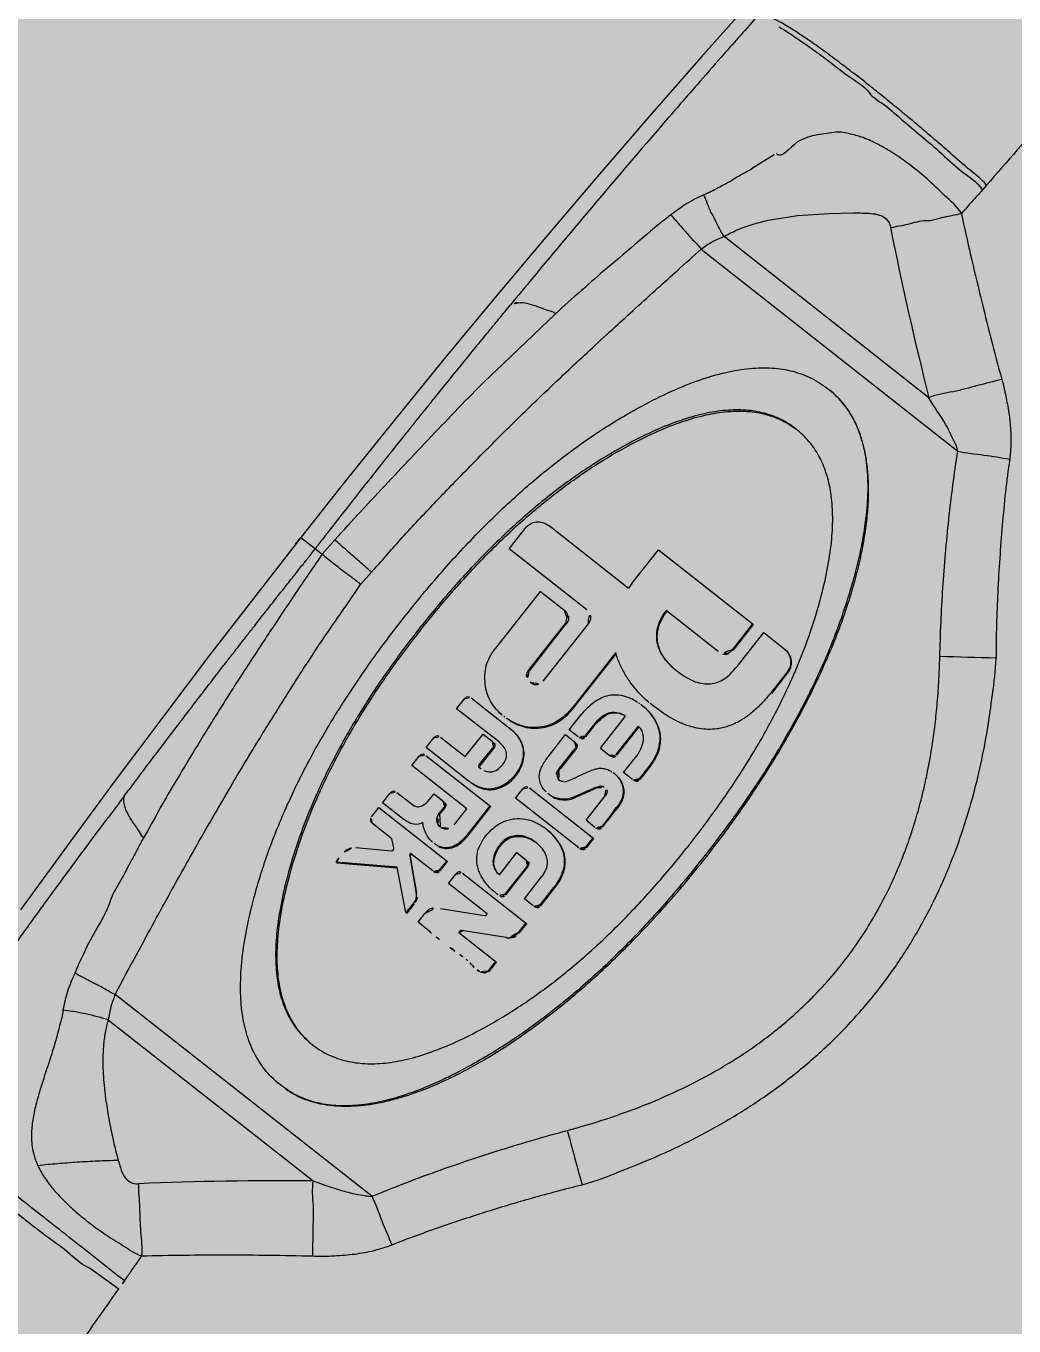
# Model space of a CAD drawing. Header units: millimetres. Extents: x 1145859089 to 1147511753, y -1047484727 to -1047247487.
# Drawn here: x 1146002222.9 to 1146002294, y -1047433175.4 to -1047433081.8 of the extents above; entities that cross this region are included whole.
import ezdxf
from ezdxf.xclip import XClip

# ---------------------------------------------------------------- set-up
doc = ezdxf.new("R2010")
doc.units = ezdxf.units.MM
doc.header["$LTSCALE"] = 100
doc.header["$MEASUREMENT"] = 0
doc.header["$XCLIPFRAME"] = 2
doc.layers.get('0').update_dxf_attribs({"linetype": 'CONTINUOUS'})
doc.layers.add('XREF', color=135, linetype='CONTINUOUS')
doc.layers.add('단지배치도$0$W240910', color=135, linetype='CONTINUOUS')

# ---------------------------------------------------------------- blocks, each defined once
blk = doc.blocks.new('단지배치도$0$zw$9902')
at = {"layer": '단지배치도$0$W240910', "linetype": 'ByBlock', "ltscale": 20}
for p, q in [((64134.023, -61710.983), (64130.705, -61714.718)), ((64130.705, -61714.718), (64126.941, -61719.011)), ((64126.941, -61719.011), (64123.209, -61723.331)), ((64135.954, -61721.768), (64134.324, -61722.761)), ((64123.209, -61723.331), (64119.508, -61727.679)), ((64151.246, -61723.935), (64150.941, -61724.288)), ((64135.825, -61726.409), (64137.62, -61726.135)), ((64137.62, -61726.135), (64139.91, -61725.971)), ((64139.91, -61725.971), (64141.607, -61725.937)), ((64119.508, -61727.679), (64115.838, -61732.052)), ((64147.09, -61739.242), (64132.341, -61727.643)), ((64130.69, -61728.554), (64149.167, -61743.084)), ((64115.838, -61732.052), (64112.2, -61736.453)), ((64115.926, -61737.28), (64120.213, -61733.21)), ((64112.2, -61736.453), (64108.594, -61740.879)), ((64108.594, -61740.879), (64105.02, -61745.331)), ((64105.02, -61745.331), (64101.873, -61749.306)), ((64116.877, -61750.121), (64118.024, -61748.662)), ((64119.757, -61748.453), (64125.467, -61752.943)), ((64101.873, -61749.306), (64098.788, -61753.255)), ((64101.495, -61749.788), (64101.874, -61749.306)), ((64101.874, -61749.306), (64102.915, -61750.125)), ((64104.329, -61749.484), (64103.406, -61750.511)), ((64102.915, -61750.125), (64103.406, -61750.511)), ((64122.453, -61754.506), (64116.877, -61750.121)), ((64125.705, -61752.624), (64127.617, -61750.194)), ((64127.617, -61750.194), (64134.46, -61755.575)), ((64106.949, -61751.796), (64106.173, -61752.686)), ((64125.705, -61752.624), (64125.467, -61752.943)), ((64098.788, -61753.255), (64095.304, -61757.778)), ((64115.911, -61757.269), (64119.116, -61753.193)), ((64119.116, -61753.193), (64120.776, -61754.499)), ((64120.78, -61754.493), (64120.835, -61754.542)), ((64131.922, -61757.512), (64128.177, -61754.568)), ((64120.894, -61755.504), (64118.287, -61758.82)), ((64118.353, -61758.871), (64120.96, -61755.556)), ((64119.328, -61759.638), (64122.572, -61755.512)), ((64120.96, -61755.556), (64120.894, -61755.504)), ((64134.394, -61755.524), (64132.927, -61757.39)), ((64132.993, -61757.441), (64134.46, -61755.575)), ((64110.32, -61755.959), (64110.434, -61756.049)), ((64133.289, -61758.587), (64135.2, -61756.157)), ((64135.2, -61756.157), (64136.653, -61757.3)), ((64132.993, -61757.441), (64132.927, -61757.39)), ((64095.304, -61757.778), (64091.852, -61762.326)), ((64124.543, -61757.58), (64121.396, -61761.582)), ((64121.461, -61761.633), (64124.572, -61757.677)), ((64118.353, -61758.871), (64118.287, -61758.819)), ((64136.856, -61759.033), (64135.709, -61760.491)), ((64135.775, -61760.542), (64136.922, -61759.084)), ((64136.922, -61759.084), (64136.856, -61759.033)), ((64113.089, -61761.631), (64113.651, -61760.918)), ((64114.13, -61760.859), (64116.895, -61763.034)), ((64135.775, -61760.542), (64135.709, -61760.491)), ((64116.166, -61764.051), (64113.089, -61761.631)), ((64121.203, -61763.148), (64122.106, -61761.999)), ((64121.396, -61761.582), (64121.461, -61761.633)), ((64123.439, -61764.472), (64125.253, -61762.165)), ((64126.456, -61761.415), (64126.397, -61761.366)), ((64091.852, -61762.326), (64088.433, -61766.898)), ((64121.847, -61763.654), (64121.203, -61763.148)), ((64123.106, -61762.606), (64122.326, -61763.597)), ((64122.392, -61763.649), (64123.171, -61762.658)), ((64123.171, -61762.658), (64123.105, -61762.607)), ((64126.164, -61762.881), (64124.562, -61764.918)), ((64124.628, -61764.97), (64126.23, -61762.933)), ((64110.888, -61764.43), (64111.44, -61763.729)), ((64111.919, -61763.669), (64113.714, -61765.081)), ((64113.714, -61765.081), (64114.993, -61763.455)), ((64114.993, -61763.455), (64115.638, -61763.962)), ((64119.501, -61765.312), (64120.926, -61763.5)), ((64120.926, -61763.5), (64121.57, -61764.007)), ((64122.392, -61763.649), (64122.326, -61763.597)), ((64110.879, -61764.993), (64115.552, -61768.667)), ((64113.921, -61766.816), (64110.888, -61764.43)), ((64114.697, -61765.707), (64115.693, -61764.441)), ((64114.763, -61765.759), (64115.759, -61764.493)), ((64115.693, -61764.441), (64115.759, -61764.493)), ((64120.505, -61765.913), (64121.626, -61764.487)), ((64120.57, -61765.965), (64121.692, -61764.539)), ((64121.626, -61764.487), (64121.692, -61764.539)), ((64123.439, -61764.472), (64124.083, -61764.978)), ((64124.628, -61764.97), (64124.562, -61764.918)), ((64109.869, -61765.727), (64110.399, -61765.052)), ((64113.834, -61768.845), (64109.869, -61765.727)), ((64114.672, -61765.766), (64114.671, -61765.776)), ((64114.671, -61765.776), (64114.672, -61765.786)), ((64114.673, -61765.756), (64114.672, -61765.766)), ((64114.672, -61765.786), (64114.673, -61765.796)), ((64114.676, -61765.746), (64114.673, -61765.756)), ((64114.673, -61765.796), (64114.676, -61765.806)), ((64114.68, -61765.736), (64114.676, -61765.746)), ((64114.676, -61765.806), (64114.68, -61765.816)), ((64114.684, -61765.727), (64114.68, -61765.736)), ((64114.68, -61765.816), (64114.685, -61765.826)), ((64114.69, -61765.717), (64114.684, -61765.727)), ((64114.685, -61765.826), (64114.69, -61765.835)), ((64114.697, -61765.707), (64114.69, -61765.717)), ((64114.69, -61765.835), (64114.697, -61765.845)), ((64114.763, -61765.759), (64114.697, -61765.707)), ((64114.697, -61765.845), (64114.704, -61765.854)), ((64114.704, -61765.854), (64114.711, -61765.862)), ((64114.711, -61765.862), (64114.72, -61765.871)), ((64114.72, -61765.871), (64114.729, -61765.878)), ((64120.57, -61765.965), (64120.505, -61765.913)), ((64125.114, -61766.223), (64125.963, -61765.144)), ((64126.929, -61765.792), (64126.237, -61766.672)), ((64126.302, -61766.724), (64126.994, -61765.844)), ((64126.994, -61765.844), (64126.929, -61765.792)), ((64088.433, -61766.898), (64085.048, -61771.496)), ((64122.969, -61766.023), (64122.772, -61766.091)), ((64124.524, -61766.379), (64124.374, -61766.262)), ((64125.758, -61766.73), (64125.114, -61766.223)), ((64126.302, -61766.724), (64126.237, -61766.672)), ((64107.755, -61768.415), (64108.307, -61767.712)), ((64108.786, -61767.654), (64109.934, -61768.556)), ((64111.106, -61768.204), (64111.464, -61767.75)), ((64111.464, -61767.75), (64112.107, -61768.256)), ((64117.33, -61768.073), (64117.861, -61767.398)), ((64118.341, -61767.34), (64122.961, -61770.973)), ((64123.08, -61767.294), (64121.446, -61768.027)), ((64121.511, -61768.078), (64123.146, -61767.345)), ((64123.147, -61767.345), (64123.082, -61767.293)), ((64106.968, -61769.416), (64107.498, -61768.742)), ((64107.498, -61768.742), (64112.438, -61772.627)), ((64109.187, -61769.541), (64107.755, -61768.415)), ((64112.163, -61768.737), (64111.841, -61769.148)), ((64112.229, -61768.788), (64112.163, -61768.737)), ((64115.486, -61768.616), (64113.819, -61770.736)), ((64113.884, -61770.788), (64115.552, -61768.667)), ((64121.885, -61771.655), (64117.33, -61768.073)), ((64121.511, -61768.078), (64121.446, -61768.027)), ((64122.407, -61769.665), (64123.79, -61767.907)), ((64124.697, -61768.766), (64124.631, -61768.714)), ((64087.658, -61769.924), (64088.026, -61769.43)), ((64111.907, -61769.2), (64111.841, -61769.148)), ((64111.907, -61769.2), (64112.229, -61768.788)), ((64112.923, -61770.002), (64113.834, -61768.845)), ((64123.051, -61770.172), (64122.407, -61769.665)), ((64108.434, -61771.004), (64107.024, -61769.896)), ((64123.597, -61770.164), (64123.531, -61770.113)), ((64085.048, -61771.496), (64081.695, -61776.117)), ((64108.556, -61771.656), (64108.434, -61771.004)), ((64113.884, -61770.788), (64113.819, -61770.736)), ((64122.895, -61770.921), (64122.365, -61771.596)), ((64122.431, -61771.647), (64122.961, -61770.973)), ((64105.841, -61771.635), (64108.403, -61771.853)), ((64108.403, -61771.853), (64108.416, -61771.853)), ((64108.416, -61771.853), (64108.429, -61771.853)), ((64108.429, -61771.853), (64108.441, -61771.852)), ((64108.441, -61771.852), (64108.452, -61771.85)), ((64108.452, -61771.85), (64108.463, -61771.847)), ((64108.463, -61771.847), (64108.474, -61771.844)), ((64108.474, -61771.844), (64108.484, -61771.84)), ((64108.484, -61771.84), (64108.494, -61771.835)), ((64108.494, -61771.835), (64108.502, -61771.829)), ((64108.502, -61771.829), (64108.511, -61771.823)), ((64108.511, -61771.823), (64108.519, -61771.816)), ((64108.519, -61771.816), (64108.526, -61771.808)), ((64108.526, -61771.808), (64108.533, -61771.8)), ((64108.533, -61771.8), (64108.538, -61771.791)), ((64108.538, -61771.791), (64108.543, -61771.781)), ((64108.543, -61771.781), (64108.548, -61771.772)), ((64108.548, -61771.772), (64108.552, -61771.762)), ((64108.552, -61771.762), (64108.554, -61771.746)), ((64108.554, -61771.746), (64108.556, -61771.722)), ((64108.557, -61771.692), (64108.556, -61771.656)), ((64108.556, -61771.722), (64108.557, -61771.692)), ((64109.712, -61772.188), (64109.71, -61772.232)), ((64109.71, -61772.232), (64110.157, -61774.85)), ((64109.714, -61772.152), (64109.712, -61772.188)), ((64109.718, -61772.123), (64109.714, -61772.152)), ((64109.723, -61772.103), (64109.718, -61772.123)), ((64109.729, -61772.091), (64109.723, -61772.103)), ((64109.736, -61772.08), (64109.729, -61772.091)), ((64109.743, -61772.068), (64109.736, -61772.08)), ((64109.751, -61772.057), (64109.743, -61772.068)), ((64109.76, -61772.047), (64109.751, -61772.057)), ((64111.364, -61773.308), (64109.76, -61772.047)), ((64109.776, -61772.283), (64109.777, -61772.24)), ((64110.223, -61774.901), (64109.776, -61772.283)), ((64109.777, -61772.24), (64109.78, -61772.203)), ((64109.78, -61772.203), (64109.784, -61772.174)), ((64109.784, -61772.174), (64109.789, -61772.155)), ((64109.789, -61772.155), (64109.795, -61772.142)), ((64109.795, -61772.142), (64109.801, -61772.131)), ((64109.801, -61772.131), (64109.809, -61772.119)), ((64109.809, -61772.119), (64109.817, -61772.108)), ((64109.817, -61772.108), (64109.826, -61772.099)), ((64116.175, -61773.595), (64117.433, -61771.995)), ((64117.433, -61771.995), (64118.077, -61772.501)), ((64122.431, -61771.647), (64122.365, -61771.596)), ((64108.818, -61773.045), (64104.404, -61772.675)), ((64104.47, -61772.727), (64108.814, -61773.091)), ((64109.433, -61776.314), (64108.818, -61773.045)), ((64112.373, -61772.575), (64111.842, -61773.25)), ((64111.907, -61773.302), (64111.842, -61773.25)), ((64111.907, -61773.302), (64112.438, -61772.627)), ((64118.132, -61772.98), (64116.563, -61774.976)), ((64116.628, -61775.027), (64118.198, -61773.032)), ((64118.132, -61772.98), (64118.198, -61773.032)), ((64112.506, -61774.206), (64113.037, -61773.532)), ((64115.287, -61776.393), (64112.506, -61774.206)), ((64113.516, -61773.474), (64118.137, -61777.108)), ((64117.966, -61775.316), (64119.205, -61773.744)), ((64110.223, -61774.901), (64110.157, -61774.85)), ((64116.085, -61775.034), (64115.94, -61774.93)), ((64116.628, -61775.027), (64116.563, -61774.976)), ((64118.61, -61775.822), (64117.966, -61775.316)), ((64120.074, -61774.509), (64119.088, -61775.763)), ((64119.153, -61775.815), (64120.14, -61774.561)), ((64120.14, -61774.561), (64120.074, -61774.509)), ((64111.92, -61776.023), (64115.105, -61776.525)), ((64119.153, -61775.815), (64119.088, -61775.763)), ((64109.497, -61776.362), (64109.432, -61776.31)), ((64110.308, -61777.002), (64110.804, -61776.371)), ((64111.092, -61777.62), (64110.308, -61777.002)), ((64115.105, -61776.525), (64115.113, -61776.527)), ((64115.113, -61776.527), (64115.121, -61776.527)), ((64115.121, -61776.527), (64115.129, -61776.527)), ((64115.129, -61776.527), (64115.136, -61776.527)), ((64115.136, -61776.527), (64115.144, -61776.526)), ((64115.144, -61776.526), (64115.153, -61776.524)), ((64115.153, -61776.524), (64115.168, -61776.518)), ((64115.168, -61776.518), (64115.185, -61776.51)), ((64115.185, -61776.51), (64115.201, -61776.499)), ((64115.201, -61776.499), (64115.217, -61776.486)), ((64115.217, -61776.486), (64115.232, -61776.471)), ((64115.232, -61776.471), (64115.247, -61776.454)), ((64115.247, -61776.454), (64115.261, -61776.436)), ((64115.261, -61776.436), (64115.274, -61776.415)), ((64115.274, -61776.415), (64115.287, -61776.393)), ((64118.071, -61777.056), (64117.531, -61777.743)), ((64117.596, -61777.795), (64118.137, -61777.108)), ((64113.26, -61777.715), (64113.245, -61777.74)), ((64113.245, -61777.74), (64115.961, -61779.875)), ((64113.275, -61777.693), (64113.26, -61777.715)), ((64113.291, -61777.673), (64113.275, -61777.693)), ((64113.307, -61777.654), (64113.291, -61777.673)), ((64113.325, -61777.638), (64113.307, -61777.654)), ((64113.311, -61777.791), (64113.326, -61777.767)), ((64113.342, -61777.625), (64113.325, -61777.638)), ((64113.326, -61777.767), (64113.341, -61777.744)), ((64113.341, -61777.744), (64113.357, -61777.724)), ((64113.358, -61777.614), (64113.342, -61777.625)), ((64113.357, -61777.724), (64113.373, -61777.706)), ((64113.375, -61777.606), (64113.358, -61777.614)), ((64113.373, -61777.706), (64113.39, -61777.69)), ((64113.389, -61777.601), (64113.375, -61777.606)), ((64113.399, -61777.598), (64113.389, -61777.601)), ((64113.39, -61777.69), (64113.407, -61777.676)), ((64113.406, -61777.597), (64113.399, -61777.598)), ((64113.413, -61777.597), (64113.406, -61777.597)), ((64113.407, -61777.676), (64113.424, -61777.666)), ((64113.42, -61777.597), (64113.413, -61777.597)), ((64113.428, -61777.598), (64113.42, -61777.597)), ((64113.424, -61777.666), (64113.441, -61777.658)), ((64113.436, -61777.599), (64113.428, -61777.598)), ((64116.657, -61778.1), (64113.436, -61777.599)), ((64113.441, -61777.658), (64113.456, -61777.652)), ((64113.456, -61777.652), (64113.465, -61777.649)), ((64113.465, -61777.649), (64113.472, -61777.649)), ((64113.472, -61777.649), (64113.486, -61777.649)), ((64113.486, -61777.649), (64113.494, -61777.65)), ((64113.494, -61777.65), (64113.501, -61777.651)), ((64116.722, -61778.152), (64116.657, -61778.1)), ((64117.596, -61777.795), (64117.531, -61777.743)), ((64115.895, -61779.823), (64115.343, -61780.526)), ((64115.408, -61780.577), (64115.961, -61779.875)), ((64115.408, -61780.577), (64115.343, -61780.526)), ((64106.978, -61796.733), (64088.501, -61782.203)), ((64088.005, -61784.022), (64102.754, -61795.62)), ((64086.721, -61801.93), (64088.769, -61803.397))]:
    blk.add_line(p, q, dxfattribs=at)
for centre, radius, start, end in [((64685.2, -62200.829), 736.323, 138.393865, 138.686167), ((64684.543, -62200.25), 735.447, 138.686186, 138.892653), ((64684.405, -62200.129), 735.263, 138.892736, 139.141642), ((64681.664, -62197.769), 731.647, 139.140958, 140.321625), ((64390.49, -61677.962), 250.996, 191.26428, 194.13139), ((64677.585, -62194.376), 726.341, 140.322216, 140.519682), ((64141.785, -62044.703), 286.884, 87.97409, 88.78248), ((64130.665, -61756.613), 5.896, 229.97363, 231.80676), ((64119.296, -61758.606), 4.546, 228.73281, 231.83533), ((64119.31, -61758.594), 4.565, 231.78955, 234.86756), ((64123.459, -61767.428), 1.482, 51.87285, 56.70632), ((64666.705, -62201.278), 722.053, 143.11763, 143.267294), ((64112.651, -61769.782), 1.952, 224.62917, 233.04103), ((64118.235, -61771.882), 3.815, 231.35056, 233.00932), ((64195.307, -61674.291), 133.311, 230.81932, 231.11356), ((64134.42, -61749.797), 36.313, 231.10218, 232.27509), ((64398.355, -61718.443), 286.887, 194.85518, 195.66356), ((64100.592, -62046.636), 251.025, 89.50643, 92.3732)]:
    blk.add_arc(centre, radius, start, end, dxfattribs=at)
for points, start_tangent, end_tangent in [([(64166.261, -61708.059), (64161.068, -61713.181), (64155.677, -61718.898), (64151.246, -61723.935)], (-0.728788, -0.68474), (-0.660132, -0.75115)), ([(64151.246, -61723.935), (64149.879, -61722.715), (64148.435, -61721.453), (64147.398, -61720.561), (64146.456, -61719.762), (64145.619, -61719.061), (64145.018, -61718.563), (64144.432, -61718.082), (64143.863, -61717.621), (64143.314, -61717.179), (64142.785, -61716.757), (64141.555, -61715.796), (64140.464, -61714.967), (64139.898, -61714.548), (64139.354, -61714.152), (64138.834, -61713.783), (64138.339, -61713.44), (64137.435, -61712.839), (64136.653, -61712.36), (64136.01, -61712.008), (64135.478, -61711.77), (64134.825, -61711.687)], (-0.632284, 0.774737), (-0.883704, -0.468047)), ([(64136.294, -61712.545), (64137.073, -61713.027), (64137.991, -61713.644)], (0.862554, -0.505965), (0.822198, -0.569201)), ([(64137.991, -61713.644), (64139.039, -61714.389), (64140.201, -61715.254)], (0.822198, -0.569201), (0.79692, -0.604085)), ([(64140.201, -61715.254), (64141.204, -61716.024), (64142.792, -61717.283)], (0.79692, -0.604085), (0.606927, -0.794758)), ([(64142.792, -61717.283), (64143.825, -61718.123), (64145.015, -61719.11), (64146.351, -61720.24), (64147.809, -61721.498), (64149.354, -61722.858), (64150.938, -61724.285)], (0.606927, -0.794758), (0.543343, -0.839511)), ([(64149.437, -61725.979), (64148.224, -61724.682), (64146.969, -61723.498), (64145.781, -61722.521), (64144.594, -61721.685), (64143.418, -61720.999), (64142.353, -61720.523), (64141.303, -61720.233), (64140.256, -61720.148)], (-0.505982, 0.862544), (-0.984105, -0.177586)), ([(64137.571, -61720.883), (64136.127, -61721.666)], (-0.805128, -0.593102), (-0.507999, 0.861357)), ([(64140.256, -61720.148), (64138.889, -61720.361), (64137.571, -61720.883)], (-0.984105, -0.177586), (-0.805128, -0.593102)), ([(64134.324, -61722.761), (64133.834, -61723.06), (64132.874, -61723.622)], (0.944057, 0.329783), (-0.843655, -0.536886)), ([(64132.874, -61723.622), (64131.919, -61724.138), (64130.893, -61724.627)], (-0.843655, -0.536886), (-0.951921, -0.306343)), ([(64130.893, -61724.627), (64129.671, -61725.272), (64128.515, -61726.084)], (-0.906289, -0.422659), (-0.800883, -0.59882)), ([(64131.503, -61726.056), (64131.161, -61725.304), (64130.893, -61724.627)], (-0.525182, 0.85099), (-0.340519, 0.940238)), ([(64150.941, -61724.288), (64150.188, -61725.133), (64149.437, -61725.979)], (-0.675928, -0.736968), (-0.66566, -0.746255)), ([(64128.515, -61726.084), (64126.206, -61727.977), (64123.956, -61729.887)], (-0.796534, -0.604593), (-0.773456, -0.63385)), ([(64128.515, -61726.084), (64128.965, -61726.601), (64129.496, -61727.206), (64130.081, -61727.869), (64130.69, -61728.554)], (0.65377, -0.756693), (0.535458, -0.844562)), ([(64132.341, -61727.643), (64131.903, -61726.849), (64131.503, -61726.056)], (-0.498915, 0.866651), (-0.525182, 0.85099)), ([(64132.341, -61727.643), (64133.436, -61727.107), (64134.596, -61726.706), (64135.825, -61726.409)], (0.866182, 0.499729), (0.980781, 0.195112)), ([(64141.607, -61725.937), (64142.169, -61725.944), (64142.772, -61725.968), (64143.364, -61726.047), (64143.712, -61726.162), (64144.098, -61726.454), (64144.329, -61726.99)], (0.999964, -0.008521), (0.204831, -0.978797)), ([(64144.329, -61726.99), (64145.6, -61726.747), (64146.885, -61726.495)], (0.982605, 0.185707), (0.999257, -0.038546)), ([(64146.885, -61726.495), (64148.168, -61726.239), (64149.437, -61725.979)], (0.999257, -0.038546), (0.965307, 0.261118)), ([(64149.437, -61725.979), (64150.812, -61731.969), (64152.338, -61737.925)], (0.20364, -0.979046), (0.26383, -0.964569)), ([(64132.341, -61727.643), (64131.489, -61728.037), (64130.69, -61728.554)], (-0.88847, -0.458936), (-0.862465, -0.506116)), ([(64118.459, -61739.808), (64119.846, -61738.478), (64121.316, -61737.089), (64122.87, -61735.641), (64124.507, -61734.134), (64125.978, -61732.794), (64127.586, -61731.34), (64129.007, -61730.062), (64130.69, -61728.554)], (0.722063, 0.691827), (0.743184, 0.669087)), ([(64123.956, -61729.887), (64122.077, -61731.534), (64120.214, -61733.211)], (-0.773456, -0.63385), (-0.704101, -0.7101)), ([(64102.915, -61750.125), (64103.482, -61749.395), (64104.25, -61748.408), (64105.222, -61747.166), (64106.393, -61745.674), (64107.362, -61744.447), (64108.131, -61743.477), (64108.858, -61742.563), (64109.664, -61741.554), (64110.249, -61740.822), (64110.824, -61740.106), (64111.495, -61739.271), (64112.264, -61738.319), (64113.383, -61736.937), (64114.348, -61735.752), (64115.265, -61734.629), (64116.137, -61733.565), (64116.964, -61732.559)], (0.612612, 0.790384), (0.635796, 0.771857)), ([(64117.685, -61732.403), (64117.279, -61732.422), (64117.186, -61732.602)], (-0.997872, 0.065207), (-0.192615, -0.981274)), ([(64118.993, -61732.716), (64118.302, -61732.508), (64117.685, -61732.403)], (-0.944324, 0.329018), (-0.997482, 0.070918)), ([(64120.214, -61733.211), (64119.572, -61732.932), (64118.993, -61732.716)], (-0.671528, 0.740979), (-0.94665, 0.322264)), ([(64100.4, -61788.721), (64099.385, -61787.738), (64098.59, -61786.561), (64098.016, -61785.187), (64097.663, -61783.619), (64097.531, -61781.855), (64097.62, -61779.895), (64097.93, -61777.74), (64098.461, -61775.39), (64099.475, -61772.101), (64100.803, -61768.776), (64102.445, -61765.416), (64104.401, -61762.02), (64106.67, -61758.589), (64109.254, -61755.122), (64112.017, -61751.791), (64114.819, -61748.773), (64117.66, -61746.07), (64120.538, -61743.681), (64123.456, -61741.606), (64126.412, -61739.846), (64128.568, -61738.778), (64130.587, -61737.97), (64132.468, -61737.423), (64134.213, -61737.136), (64135.82, -61737.11), (64137.291, -61737.344), (64138.624, -61737.838), (64139.82, -61738.594)], (-0.786841, 0.617155), (0.78606, -0.61815)), ([(64104.328, -61749.484), (64108.13, -61745.345), (64111.987, -61741.272), (64115.926, -61737.28)], (0.661482, 0.749961), (0.725045, 0.688702)), ([(64139.82, -61738.593), (64140.836, -61739.575), (64141.63, -61740.753), (64142.204, -61742.127), (64142.556, -61743.696), (64142.688, -61745.46), (64142.598, -61747.42), (64142.288, -61749.576), (64141.756, -61751.927), (64140.742, -61755.217), (64139.413, -61758.542), (64137.771, -61761.902), (64135.816, -61765.298), (64133.547, -61768.729), (64130.964, -61772.195), (64128.201, -61775.525), (64125.4, -61778.542), (64122.56, -61781.245), (64119.681, -61783.633), (64116.764, -61785.707), (64113.807, -61787.467), (64111.652, -61788.536), (64109.633, -61789.343), (64107.751, -61789.891), (64106.007, -61790.178), (64104.4, -61790.204), (64102.93, -61789.97), (64101.596, -61789.476), (64100.401, -61788.721)], (0.78684, -0.617158), (-0.78606, 0.61815)), ([(64142.367, -61742.639), (64142.083, -61741.73), (64141.747, -61740.949), (64141.343, -61740.235), (64140.976, -61739.721), (64140.487, -61739.172), (64139.935, -61738.683)], (-0.251396, 0.967884), (-0.78684, 0.617158)), ([(64152.338, -61737.925), (64150.595, -61738.371), (64148.833, -61738.813), (64147.09, -61739.242)], (-0.96818, -0.250255), (-0.908638, -0.417584)), ([(64152.338, -61737.925), (64152.568, -61738.848), (64152.791, -61739.995), (64152.917, -61740.916), (64152.975, -61741.612), (64152.994, -61742.242), (64152.984, -61742.798), (64152.953, -61743.274), (64152.911, -61743.664)], (0.301504, -0.953465), (-0.094663, -0.995509)), ([(64149.167, -61743.084), (64148.919, -61742.407), (64148.315, -61741.187), (64147.09, -61739.242)], (-0.135665, 0.990755), (-0.479053, 0.877786)), ([(64106.949, -61751.796), (64109.033, -61749.47), (64111.35, -61746.983), (64113.765, -61744.477), (64116.107, -61742.114), (64118.459, -61739.808)], (0.687723, 0.725973), (0.722063, 0.691827)), ([(64137.532, -61741.503), (64136.449, -61740.816), (64135.246, -61740.362), (64133.921, -61740.141), (64132.476, -61740.153), (64130.91, -61740.398), (64129.223, -61740.877), (64127.415, -61741.588), (64125.486, -61742.532), (64122.862, -61744.079), (64120.276, -61745.903), (64117.729, -61748.003)], (-0.786274, 0.617877), (-0.748735, -0.662869)), ([(64117.845, -61748.091), (64120.392, -61745.991), (64122.977, -61744.168), (64125.6, -61742.622), (64127.53, -61741.677), (64129.339, -61740.966), (64131.027, -61740.488), (64132.593, -61740.243), (64134.038, -61740.231), (64135.362, -61740.452), (64136.565, -61740.906), (64137.531, -61741.504)], (0.748736, 0.662868), (0.799633, -0.600489)), ([(64137.331, -61759.258), (64138.468, -61756.374), (64139.361, -61753.443), (64139.827, -61751.348), (64140.095, -61749.424), (64140.164, -61747.674), (64140.034, -61746.095), (64139.707, -61744.688), (64139.18, -61743.454), (64138.455, -61742.392), (64137.532, -61741.503)], (0.401055, 0.916054), (-0.786274, 0.617877)), ([(64140.948, -61755.009), (64141.561, -61753.124), (64142.017, -61751.439), (64142.365, -61749.812), (64142.605, -61748.25), (64142.722, -61746.926), (64142.751, -61745.979), (64142.713, -61744.818), (64142.59, -61743.723), (64142.381, -61742.693), (64142.367, -61742.639)], (0.332429, 0.943128), (-0.251396, 0.967884)), ([(64147.881, -61757.884), (64148.103, -61752.941), (64148.528, -61748.002), (64149.167, -61743.084)], (0.022903, 0.999738), (0.149034, 0.988832)), ([(64149.167, -61743.084), (64151.046, -61743.37), (64152.911, -61743.664)], (0.972417, -0.23325), (0.987352, -0.158546)), ([(64152.911, -61743.664), (64152.375, -61748.425), (64152.051, -61753.209), (64151.927, -61757.998)], (-0.149946, -0.988694), (0.002936, -0.999996)), ([(64117.729, -61748.003), (64115.221, -61750.379), (64112.751, -61753.031), (64110.32, -61755.959)], (-0.748735, -0.662869), (-0.61815, -0.78606)), ([(64110.434, -61756.049), (64112.866, -61753.12), (64115.336, -61750.467), (64117.845, -61748.091)], (0.61815, 0.78606), (0.748736, 0.662868)), ([(64118.024, -61748.662), (64118.4, -61748.326), (64118.812, -61748.181), (64119.261, -61748.229), (64119.746, -61748.47)], (0.625336, 0.780356), (0.830709, -0.556706)), ([(64106.949, -61751.796), (64106.095, -61751.046), (64105.308, -61750.354), (64104.696, -61749.812), (64104.328, -61749.484)], (-0.752131, 0.659014), (-0.741894, 0.670517)), ([(64089.156, -61767.92), (64089.939, -61766.879), (64090.77, -61765.777), (64091.649, -61764.615), (64092.583, -61763.387), (64093.663, -61761.972), (64094.595, -61760.756), (64095.379, -61759.738), (64095.81, -61759.179), (64096.381, -61758.44), (64097.012, -61757.627), (64097.511, -61756.985), (64097.94, -61756.433), (64098.464, -61755.762), (64099.132, -61754.909), (64099.948, -61753.871), (64100.74, -61752.865), (64101.434, -61751.989), (64102.027, -61751.24), (64102.521, -61750.619), (64102.915, -61750.125)], (0.60022, 0.799835), (0.623679, 0.78168)), ([(64103.406, -61750.511), (64101.494, -61753.315), (64099.525, -61756.268), (64097.685, -61759.084), (64095.476, -61762.555), (64093.859, -61765.184)], (-0.569678, -0.821868), (-0.533179, -0.846002)), ([(64103.406, -61750.511), (64103.794, -61750.822), (64104.271, -61751.197), (64104.614, -61751.471), (64105.04, -61751.805), (64105.567, -61752.195), (64105.887, -61752.438), (64106.173, -61752.686)], (0.809445, -0.587196), (0.677456, -0.735563)), ([(64096.922, -61767.07), (64099.093, -61763.475), (64101.393, -61759.813), (64103.757, -61756.197), (64106.173, -61752.686)], (0.5054, 0.862885), (0.550379, 0.834915)), ([(64120.839, -61754.537), (64121.061, -61754.823), (64120.895, -61755.505)], (0.780535, -0.625113), (-0.600971, -0.79927)), ([(64120.961, -61755.556), (64121.155, -61755.127), (64120.903, -61754.59)], (0.600971, 0.79927), (-0.7532, 0.657792)), ([(64122.572, -61755.512), (64122.736, -61755.11), (64122.451, -61754.509)], (0.609445, 0.792828), (-0.77573, 0.631065)), ([(64128.177, -61754.568), (64127.841, -61755.063), (64127.59, -61755.646), (64127.476, -61756.247), (64127.509, -61756.842), (64127.685, -61757.414), (64128.004, -61757.967), (64128.468, -61758.5), (64128.94, -61758.91)], (-0.667704, -0.744427), (0.788325, -0.615259)), ([(64128.724, -61758.729), (64128.533, -61758.551), (64128.069, -61758.018), (64127.75, -61757.465), (64127.574, -61756.893), (64127.542, -61756.298), (64127.655, -61755.698), (64127.906, -61755.114), (64128.243, -61754.619)], (-0.749272, 0.662262), (0.667704, 0.744427)), ([(64100.726, -61788.969), (64100.838, -61789.048), (64101.205, -61789.281), (64101.856, -61789.615), (64102.546, -61789.876), (64103.275, -61790.066), (64104.159, -61790.2), (64105.012, -61790.245), (64105.888, -61790.216), (64106.31, -61790.179), (64107.345, -61790.028), (64108.393, -61789.798), (64109.454, -61789.494), (64110.528, -61789.12), (64112.126, -61788.453), (64113.465, -61787.799), (64114.805, -61787.064), (64115.356, -61786.74), (64116.891, -61785.771), (64118.411, -61784.717), (64119.916, -61783.585), (64121.406, -61782.377), (64122.879, -61781.096), (64124.336, -61779.745), (64125.775, -61778.324), (64127.486, -61776.52), (64129.111, -61774.684), (64130.685, -61772.78), (64132.207, -61770.813), (64133.272, -61769.353), (64134.666, -61767.32), (64135.969, -61765.266), (64137.183, -61763.193), (64138.299, -61761.112), (64139.307, -61759.038), (64140.2, -61756.979), (64140.894, -61755.163), (64140.948, -61755.009)], (0.811702, -0.584072), (0.332429, 0.943128)), ([(64110.32, -61755.959), (64108.059, -61758.999), (64106.072, -61762.016), (64104.359, -61765.012), (64102.919, -61767.986), (64101.753, -61770.939), (64100.86, -61773.869), (64100.395, -61775.964), (64100.127, -61777.887), (64100.059, -61779.637), (64100.188, -61781.216), (64100.517, -61782.622), (64101.043, -61783.856), (64101.768, -61784.918), (64102.691, -61785.808)], (-0.618021, -0.786161), (0.786277, -0.617875)), ([(64102.479, -61785.622), (64101.882, -61785.007), (64101.157, -61783.944), (64100.631, -61782.71), (64100.302, -61781.303), (64100.173, -61779.725), (64100.242, -61777.975), (64100.509, -61776.053), (64100.974, -61773.959), (64101.868, -61771.027), (64103.035, -61768.075), (64104.475, -61765.1), (64106.188, -61762.105), (64108.174, -61759.088), (64110.434, -61756.049)], (-0.743099, 0.669182), (0.618021, 0.786161)), ([(64116.297, -61762.023), (64115.953, -61761.682), (64115.552, -61761.133), (64115.284, -61760.532), (64115.15, -61759.879), (64115.131, -61759.191), (64115.221, -61758.542), (64115.474, -61757.908), (64115.909, -61757.268)], (-0.75136, 0.659892), (0.634225, 0.773148)), ([(64132.927, -61757.39), (64132.575, -61757.644), (64131.924, -61757.51)], (-0.626765, -0.779209), (-0.796203, 0.605029)), ([(64132.255, -61757.705), (64132.384, -61757.731), (64132.993, -61757.441)], (0.952387, -0.30489), (0.626765, 0.779209)), ([(64136.653, -61757.3), (64136.987, -61757.679), (64137.135, -61758.12), (64137.093, -61758.585), (64136.856, -61759.033)], (0.78606, -0.61815), (-0.61815, -0.78606)), ([(64136.922, -61759.084), (64137.158, -61758.636), (64137.2, -61758.172), (64137.052, -61757.73), (64136.718, -61757.351)], (0.61815, 0.78606), (-0.78606, 0.61815)), ([(64121.057, -61791.994), (64123.906, -61791.145), (64126.696, -61790.132), (64129.406, -61788.939), (64131.983, -61787.572), (64132.643, -61787.179), (64133.309, -61786.762), (64134.19, -61786.177), (64134.965, -61785.629), (64135.56, -61785.184), (64135.984, -61784.853), (64136.377, -61784.536), (64136.947, -61784.057), (64137.569, -61783.505), (64138.239, -61782.875), (64139.111, -61781.994), (64139.821, -61781.218), (64140.35, -61780.601), (64140.682, -61780.196), (64140.961, -61779.842), (64141.321, -61779.369), (64141.742, -61778.789), (64142.548, -61777.587), (64144.004, -61775.021), (64144.589, -61773.795), (64145.085, -61772.631), (64145.504, -61771.537), (64145.856, -61770.518), (64146.15, -61769.58), (64146.362, -61768.837), (64146.579, -61768.013), (64146.795, -61767.106), (64147.021, -61766.041), (64147.202, -61765.063), (64147.329, -61764.285), (64147.512, -61762.969), (64147.679, -61761.41), (64147.805, -61759.714), (64147.881, -61757.884)], (0.966993, 0.254804), (0.029135, 0.999575)), ([(64122.122, -61795.899), (64125.202, -61794.804), (64128.088, -61793.594), (64131.018, -61792.143), (64133.767, -61790.537), (64136.468, -61788.676), (64138.945, -61786.655), (64141.293, -61784.374), (64143.411, -61781.914), (64145.251, -61779.342), (64146.873, -61776.595), (64148.278, -61773.671), (64149.465, -61770.571), (64150.209, -61768.144), (64150.83, -61765.627), (64151.311, -61763.118), (64151.67, -61760.608), (64151.927, -61757.998)], (0.96621, 0.257757), (0.023639, 0.999721)), ([(64126.873, -61761.128), (64126.572, -61760.858), (64126.1, -61760.37), (64125.643, -61759.803), (64125.196, -61759.123), (64124.821, -61758.378), (64124.543, -61757.58)], (-0.765884, 0.642979), (-0.261027, 0.965331)), ([(64118.294, -61758.825), (64118.126, -61759.207), (64118.395, -61759.743)], (-0.59011, -0.807323), (0.753759, -0.657151)), ([(64118.197, -61759.337), (64118.36, -61758.877)], (0.01044, 0.999946), (0.59011, 0.807323)), ([(64128.94, -61758.91), (64129.075, -61759.013), (64129.69, -61759.415), (64130.275, -61759.686), (64130.832, -61759.829), (64131.36, -61759.842), (64131.876, -61759.725), (64132.355, -61759.484), (64132.813, -61759.111), (64133.287, -61758.586)], (0.788325, -0.615259), (0.625712, 0.780054)), ([(64129.898, -61771.356), (64132.159, -61768.316), (64134.147, -61765.297), (64135.861, -61762.301), (64137.301, -61759.326), (64137.331, -61759.258)], (0.618021, 0.786161), (0.401055, 0.916054)), ([(64118.395, -61759.743), (64118.401, -61759.748), (64118.809, -61759.921), (64119.317, -61759.628)], (0.753759, -0.657151), (0.675039, 0.737782)), ([(64113.651, -61760.918), (64114.001, -61760.792), (64114.056, -61760.882)], (0.63281, 0.774307), (0.273136, -0.961975)), ([(64126.146, -61761.188), (64125.746, -61760.957), (64125.345, -61760.79), (64124.757, -61760.661), (64124.181, -61760.665), (64123.631, -61760.808), (64123.112, -61761.089), (64122.603, -61761.487), (64122.108, -61762.001)], (-0.840566, 0.541709), (-0.632148, -0.774848)), ([(64126.26, -61761.263), (64126.146, -61761.188)], (-0.821803, 0.569772), (-0.840566, 0.541709)), ([(64126.397, -61761.365), (64126.26, -61761.263)], (-0.779723, 0.626124), (-0.821803, 0.569772)), ([(64135.709, -61760.491), (64135.061, -61761.243), (64134.397, -61761.868), (64133.718, -61762.368), (64133.024, -61762.742), (64132.626, -61762.897), (64132.223, -61763.011), (64131.816, -61763.086), (64130.569, -61763.066), (64129.846, -61762.895), (64129.16, -61762.63), (64128.511, -61762.292), (64127.966, -61761.949), (64127.452, -61761.581), (64127.02, -61761.247)], (-0.61815, -0.78606), (-0.78606, 0.61815)), ([(64121.395, -61761.581), (64120.886, -61762.123), (64120.328, -61762.533), (64119.722, -61762.812), (64119.067, -61762.96), (64118.389, -61762.973), (64117.732, -61762.848), (64117.098, -61762.583), (64116.683, -61762.327)], (-0.623963, -0.781454), (-0.818045, 0.575155)), ([(64116.955, -61762.514), (64117.164, -61762.635), (64117.799, -61762.899), (64118.455, -61763.025), (64119.133, -61763.011), (64119.787, -61762.864), (64120.393, -61762.585), (64120.951, -61762.175), (64121.461, -61761.633)], (0.850554, -0.525888), (0.623963, 0.781454)), ([(64123.117, -61762.617), (64123.621, -61762.142), (64124.155, -61761.902), (64124.731, -61761.923), (64125.253, -61762.165)], (0.668338, 0.743858), (0.792425, -0.60997)), ([(64123.183, -61762.668), (64123.725, -61762.167), (64124.227, -61761.948), (64124.794, -61761.956), (64125.252, -61762.168)], (0.668338, 0.743858), (0.822764, -0.568383)), ([(64126.456, -61761.415), (64126.759, -61761.68)], (0.804826, -0.593511), (0.704613, -0.709591)), ([(64126.996, -61765.845), (64127.386, -61765.266), (64127.643, -61764.672), (64127.769, -61764.078), (64127.76, -61763.511), (64127.619, -61762.947), (64127.348, -61762.391), (64126.965, -61761.881), (64126.521, -61761.467)], (0.624542, 0.780991), (-0.804826, 0.593511)), ([(64126.759, -61761.68), (64126.9, -61761.829), (64127.283, -61762.34), (64127.554, -61762.897), (64127.695, -61763.459), (64127.703, -61764.027), (64127.577, -61764.62), (64127.32, -61765.215), (64126.93, -61765.793)], (0.704613, -0.709591), (-0.624542, -0.780991)), ([(64116.895, -61763.034), (64117.394, -61763.515), (64117.72, -61764.038), (64117.871, -61764.601), (64117.849, -61765.206), (64117.657, -61765.819), (64117.303, -61766.391), (64116.804, -61766.902), (64116.255, -61767.231), (64115.713, -61767.391), (64115.212, -61767.406), (64114.597, -61767.221), (64113.923, -61766.813)], (0.78606, -0.61815), (-0.803411, 0.595425)), ([(64114.22, -61767.026), (64114.663, -61767.273), (64115.278, -61767.457), (64115.779, -61767.443), (64116.321, -61767.282), (64116.87, -61766.953), (64117.368, -61766.442), (64117.723, -61765.869), (64117.914, -61765.257), (64117.936, -61764.653), (64117.785, -61764.089), (64117.46, -61763.567), (64116.961, -61763.085)], (0.837218, -0.546869), (-0.78606, 0.61815)), ([(64125.974, -61765.154), (64126.364, -61764.484), (64126.539, -61763.879), (64126.466, -61763.325), (64126.164, -61762.881)], (0.655039, 0.755595), (-0.778169, 0.628055)), ([(64111.44, -61763.729), (64111.797, -61763.605), (64111.851, -61763.69)], (0.61815, 0.78606), (0.289163, -0.95728)), ([(64115.058, -61766.075), (64115.189, -61766.127), (64115.621, -61766.173), (64116.027, -61766.014), (64116.408, -61765.651), (64116.682, -61765.053), (64116.612, -61764.592), (64116.161, -61764.056)], (0.909436, -0.415843), (-0.757964, 0.652297)), ([(64115.638, -61763.962), (64115.758, -61764.318), (64115.673, -61764.372)], (0.78606, -0.61815), (-0.959, -0.283407)), ([(64115.759, -61764.493), (64115.795, -61764.117), (64115.699, -61764.085)], (0.61815, 0.78606), (-0.998495, 0.054845)), ([(64121.57, -61764.007), (64121.699, -61764.359), (64121.606, -61764.415)], (0.774267, -0.632859), (-0.962741, -0.270424)), ([(64121.913, -61763.706), (64122.281, -61763.75), (64122.315, -61763.645)], (0.786934, -0.617037), (0.040764, 0.999169)), ([(64122.326, -61763.597), (64121.975, -61763.727), (64121.919, -61763.634)], (-0.632803, -0.774313), (-0.271776, 0.962361)), ([(64110.399, -61765.052), (64110.757, -61764.928), (64110.81, -61765.013)], (0.61815, 0.78606), (0.289548, -0.957163)), ([(64121.692, -61764.539), (64121.736, -61764.17), (64121.632, -61764.136)], (0.617041, 0.786931), (-0.999106, 0.042281)), ([(64124.083, -61764.978), (64124.454, -61765.012), (64124.488, -61764.914)], (0.786942, -0.617027), (0.056562, 0.998399)), ([(64124.149, -61765.03), (64124.516, -61765.072), (64124.55, -61764.967)], (0.786942, -0.617027), (0.036317, 0.99934)), ([(64093.859, -61765.184), (64092.754, -61767.041), (64091.641, -61768.97), (64090.553, -61770.92)], (-0.500566, -0.865698), (-0.516522, -0.856274)), ([(64114.731, -61765.876), (64115.058, -61766.075)], (0.799571, -0.600571), (0.909436, -0.415843)), ([(64119.536, -61767.625), (64119.253, -61767.286), (64119.044, -61766.667), (64119.128, -61766.038), (64119.513, -61765.32)], (-0.732285, 0.680998), (0.560358, 0.82825)), ([(64120.505, -61765.913), (64120.286, -61766.358), (64120.44, -61766.435)], (-0.617993, -0.786184), (0.968671, -0.248347)), ([(64124.273, -61766.189), (64124.057, -61766.071), (64123.702, -61765.965), (64123.332, -61765.948), (64122.969, -61766.023)], (-0.835816, 0.549009), (-0.946647, -0.322272)), ([(64120.437, -61766.753), (64120.424, -61766.193), (64120.588, -61766.098)], (-0.671411, 0.741085), (0.9918, 0.1278)), ([(64120.371, -61766.702), (64120.454, -61766.778)], (0.634042, -0.773298), (0.818777, -0.574112)), ([(64120.454, -61766.778), (64120.775, -61766.88), (64120.849, -61766.88)], (0.818777, -0.574112), (0.997972, 0.063658)), ([(64120.849, -61766.88), (64121.324, -61766.733), (64121.997, -61766.417), (64122.772, -61766.091)], (0.997972, 0.063658), (0.946382, 0.323051)), ([(64124.524, -61766.379), (64124.754, -61766.614)], (0.78606, -0.61815), (0.609247, -0.792981)), ([(64124.697, -61768.766), (64124.976, -61768.326), (64125.122, -61767.884), (64125.076, -61767.17), (64124.589, -61766.431)], (0.61815, 0.78606), (-0.78606, 0.61815)), ([(64124.754, -61766.614), (64125.01, -61767.118), (64125.057, -61767.832), (64124.91, -61768.274), (64124.631, -61768.714)], (0.609247, -0.792981), (-0.61815, -0.78606)), ([(64125.824, -61766.782), (64126.191, -61766.825), (64126.225, -61766.721)], (0.786941, -0.617029), (0.039824, 0.999207)), ([(64126.237, -61766.672), (64125.886, -61766.802), (64125.83, -61766.71)], (-0.632804, -0.774312), (-0.272673, 0.962107)), ([(64088.501, -61782.203), (64089.749, -61779.879), (64090.889, -61777.772), (64092.092, -61775.57), (64093.305, -61773.38), (64094.558, -61771.153), (64095.764, -61769.05), (64096.922, -61767.07)], (0.475041, 0.879964), (0.5054, 0.862885)), ([(64108.307, -61767.712), (64108.658, -61767.586), (64108.713, -61767.677)], (0.63281, 0.774307), (0.273136, -0.961975)), ([(64117.861, -61767.398), (64118.212, -61767.272), (64118.267, -61767.363)], (0.632841, 0.774281), (0.271762, -0.962365)), ([(64119.762, -61767.808), (64119.536, -61767.625)], (-0.81333, 0.581803), (-0.732285, 0.680998)), ([(64121.446, -61768.027), (64120.783, -61768.145), (64120.279, -61768.075), (64119.762, -61767.808)], (-0.9146, -0.404359), (-0.78606, 0.61815)), ([(64123.722, -61767.272), (64123.069, -61767.264)], (-0.801132, 0.598487), (-0.929197, -0.369585)), ([(64123.134, -61767.316), (64123.541, -61767.251), (64123.614, -61767.359)], (0.929197, 0.369585), (0.345959, -0.93825)), ([(64123.79, -61767.907), (64123.891, -61767.488), (64123.725, -61767.448)], (0.606129, 0.795366), (-0.999876, -0.015736)), ([(64089.156, -61767.92), (64089.107, -61768.362), (64089.194, -61768.717), (64089.494, -61769.366), (64089.692, -61769.702), (64090.224, -61770.49), (64090.553, -61770.92)], (-0.423164, -0.906053), (0.848474, -0.529237)), ([(64109.934, -61768.556), (64110.345, -61768.692), (64110.713, -61768.563), (64111.106, -61768.204)], (0.78606, -0.61815), (0.61815, 0.78606)), ([(64112.107, -61768.256), (64112.236, -61768.608), (64112.143, -61768.664)], (0.774252, -0.632878), (-0.963453, -0.267877)), ([(64112.229, -61768.788), (64112.274, -61768.419), (64112.17, -61768.385)], (0.618444, 0.785829), (-0.999077, 0.04295)), ([(64119.998, -61767.976), (64120.345, -61768.126), (64120.848, -61768.196), (64121.511, -61768.078)], (0.862624, -0.505845), (0.9146, 0.404359)), ([(64124.631, -61768.714), (64124.305, -61769.121), (64123.531, -61770.113)], (-0.881238, -0.472673), (-0.613091, -0.790012)), ([(64123.597, -61770.164), (64124.371, -61769.172), (64124.697, -61768.766)], (0.613091, 0.790012), (-0.609045, -0.793136)), ([(64107.024, -61769.896), (64106.896, -61769.543), (64106.988, -61769.487)], (-0.767196, 0.641412), (0.961204, 0.275838)), ([(64110.662, -61769.826), (64109.996, -61769.946), (64109.615, -61769.811), (64109.188, -61769.538)], (-0.871576, -0.490261), (-0.795297, 0.60622)), ([(64111.841, -61769.148), (64111.669, -61769.684), (64111.891, -61770.133), (64111.945, -61770.179)], (-0.61859, -0.785714), (0.78955, -0.613686)), ([(64111.753, -61769.818), (64111.907, -61769.2)], (-0.160234, 0.987079), (0.618609, 0.785699)), ([(64115.852, -61774.862), (64115.431, -61774.47), (64114.908, -61773.763), (64114.729, -61773.408), (64114.609, -61773.048), (64114.54, -61772.315), (64114.71, -61771.605), (64115.129, -61770.876), (64115.757, -61770.206), (64116.494, -61769.754), (64116.868, -61769.622), (64117.249, -61769.549), (64118.036, -61769.578), (64118.467, -61769.689), (64118.879, -61769.861), (64119.409, -61770.195)], (-0.780996, 0.624536), (0.797303, -0.603579)), ([(64073.09, -61790.19), (64073.503, -61789.596), (64073.994, -61788.889), (64074.565, -61788.071), (64075.232, -61787.119), (64075.841, -61786.251), (64076.324, -61785.565), (64076.68, -61785.061), (64076.893, -61784.759), (64077.2, -61784.325), (64077.641, -61783.702), (64078.342, -61782.717), (64079.233, -61781.466), (64080.318, -61779.954), (64080.671, -61779.463), (64081.024, -61778.973), (64081.378, -61778.483), (64081.732, -61777.994), (64083.536, -61775.512), (64087.658, -61769.924)], (0.569592, 0.821928), (0.59725, 0.802055)), ([(64111.262, -61771.153), (64111.165, -61771.047), (64110.914, -61770.682), (64110.74, -61770.266), (64110.665, -61769.829)], (-0.702873, 0.711315), (-0.058886, 0.998265)), ([(64111.945, -61770.179), (64112.238, -61770.307), (64112.923, -61770.001)], (0.78955, -0.613686), (0.659591, 0.751625)), ([(64119.409, -61770.195), (64119.648, -61770.39), (64120.126, -61770.874), (64120.482, -61771.367), (64120.718, -61771.869), (64120.832, -61772.379), (64120.824, -61772.898), (64120.695, -61773.427), (64120.445, -61773.963), (64120.074, -61774.509)], (0.797303, -0.603579), (-0.617983, -0.786192)), ([(64120.14, -61774.561), (64120.511, -61774.015), (64120.761, -61773.478), (64120.89, -61772.95), (64120.897, -61772.43), (64120.783, -61771.92), (64120.548, -61771.418), (64120.191, -61770.925), (64119.713, -61770.441), (64119.474, -61770.245)], (0.617983, 0.786192), (-0.795639, 0.605771)), ([(64123.117, -61770.224), (64123.485, -61770.266), (64123.519, -61770.161)], (0.786939, -0.617031), (0.037799, 0.999285)), ([(64123.531, -61770.113), (64123.179, -61770.244), (64123.123, -61770.152)], (-0.632676, -0.774417), (-0.274371, 0.961624)), ([(64090.553, -61770.92), (64090.094, -61771.762), (64089.65, -61772.59)], (-0.52321, -0.852204), (-0.497977, -0.86719)), ([(64102.691, -61785.808), (64103.774, -61786.494), (64104.978, -61786.948), (64106.302, -61787.169), (64107.747, -61787.158), (64109.313, -61786.913), (64111, -61786.435), (64112.807, -61785.724), (64114.735, -61784.78), (64117.359, -61783.233), (64119.944, -61781.41), (64122.49, -61779.311), (64124.998, -61776.935), (64127.467, -61774.284), (64129.898, -61771.356)], (0.786277, -0.617875), (0.61815, 0.78606)), ([(64113.819, -61770.736), (64113.394, -61771.186), (64113.027, -61771.446), (64112.671, -61771.596), (64112.103, -61771.626), (64111.477, -61771.342)], (-0.61815, -0.78606), (-0.804281, 0.594249)), ([(64111.818, -61771.562), (64111.958, -61771.62), (64112.383, -61771.697), (64113.093, -61771.498), (64113.452, -61771.244), (64113.884, -61770.788)], (0.899922, -0.43605), (0.61815, 0.78606)), ([(64118.794, -61771.257), (64118.635, -61771.143), (64118.161, -61770.892), (64117.675, -61770.778), (64117.172, -61770.798), (64116.727, -61770.958), (64116.34, -61771.258), (64116.012, -61771.698), (64115.765, -61772.254), (64115.711, -61772.755), (64115.848, -61773.201), (64116.177, -61773.593)], (-0.792044, 0.610464), (0.759953, -0.649978)), ([(64115.913, -61773.252), (64115.776, -61772.806), (64115.831, -61772.305), (64116.077, -61771.75), (64116.406, -61771.309), (64116.793, -61771.009), (64117.238, -61770.849), (64117.74, -61770.829), (64118.227, -61770.944), (64118.7, -61771.194), (64118.793, -61771.259)], (-0.482521, 0.875885), (0.808834, -0.588037)), ([(64119.205, -61773.744), (64119.49, -61773.285), (64119.62, -61772.831), (64119.595, -61772.383), (64119.414, -61771.941), (64119.088, -61771.519), (64118.794, -61771.257)], (0.617854, 0.786293), (-0.792044, 0.610464)), ([(64104.407, -61772.677), (64105.008, -61771.931)], (0.631284, 0.775552), (0.750364, 0.661025)), ([(64105.008, -61771.931), (64105.403, -61771.693), (64105.841, -61771.634)], (0.750364, 0.661025), (0.993751, -0.111616)), ([(64118.077, -61772.501), (64118.205, -61772.852), (64118.112, -61772.908)], (0.774207, -0.632933), (-0.963232, -0.268672)), ([(64121.951, -61771.707), (64122.319, -61771.749), (64122.353, -61771.644)], (0.786939, -0.617031), (0.037799, 0.999285)), ([(64122.365, -61771.596), (64122.013, -61771.727), (64121.957, -61771.634)], (-0.632676, -0.774417), (-0.274371, 0.961624)), ([(64089.65, -61772.59), (64088.917, -61773.974), (64088.202, -61775.354)], (-0.497977, -0.86719), (-0.312595, -0.949887)), ([(64111.43, -61773.36), (64111.796, -61773.403), (64111.83, -61773.299)], (0.786945, -0.617023), (0.039865, 0.999205)), ([(64111.842, -61773.25), (64111.492, -61773.38), (64111.436, -61773.288)], (-0.632842, -0.774281), (-0.272699, 0.962099)), ([(64113.037, -61773.532), (64113.388, -61773.407), (64113.443, -61773.498)], (0.632879, 0.774251), (0.271248, -0.96251)), ([(64118.198, -61773.032), (64118.243, -61772.664), (64118.139, -61772.63)], (0.617047, 0.786927), (-0.999021, 0.044236)), ([(64110.157, -61774.85), (64110.153, -61775.292), (64109.953, -61775.66), (64109.429, -61776.311)], (0.238647, -0.971106), (-0.604935, -0.796275)), ([(64110.118, -61775.564), (64110.218, -61775.344), (64110.223, -61774.901)], (0.516598, 0.856228), (-0.238647, 0.971106)), ([(64116.563, -61774.976), (64116.213, -61775.106), (64116.157, -61775.014)], (-0.632824, -0.774296), (-0.273137, 0.961975)), ([(64116.279, -61775.154), (64116.401, -61775.177)], (0.943498, -0.331378), (0.999934, 0.011524)), ([(64116.401, -61775.177), (64116.517, -61775.129), (64116.551, -61775.024)], (0.999934, 0.011524), (0.039372, 0.999225)), ([(64088.202, -61775.354), (64086.899, -61777.948), (64085.588, -61780.673)], (-0.312595, -0.949887), (-0.3977, -0.917515)), ([(64109.494, -61776.363), (64110.018, -61775.712), (64110.118, -61775.564)], (0.604935, 0.796275), (0.516598, 0.856228)), ([(64110.804, -61776.371), (64111.191, -61776.034), (64111.92, -61776.023)], (0.61815, 0.78606), (0.979825, -0.199858)), ([(64118.675, -61775.874), (64119.042, -61775.916), (64119.076, -61775.812)], (0.786944, -0.617024), (0.03734, 0.999303)), ([(64119.088, -61775.763), (64118.737, -61775.894), (64118.681, -61775.802)], (-0.632695, -0.774401), (-0.274836, 0.961491)), ([(64117.532, -61777.744), (64117.147, -61778.048), (64116.657, -61778.101)], (-0.607787, -0.7941), (-0.990862, 0.134878)), ([(64116.722, -61778.152), (64117.213, -61778.099), (64117.597, -61777.796)], (0.990862, -0.134878), (0.607787, 0.7941)), ([(64112.958, -61779.078), (64112.833, -61778.99), (64112.201, -61778.52)], (-0.818553, 0.574431), (-0.791749, 0.610847)), ([(64113.547, -61779.5), (64112.958, -61779.078)], (-0.795522, 0.605924), (-0.818553, 0.574431)), ([(64113.894, -61779.785), (64113.547, -61779.5)], (-0.743003, 0.669288), (-0.795522, 0.605924)), ([(64114.346, -61780.25), (64114.095, -61779.979), (64113.894, -61779.785)], (-0.697402, 0.71668), (-0.743003, 0.669288)), ([(64085.588, -61780.673), (64085.072, -61781.987), (64084.734, -61783.327)], (-0.381373, -0.924421), (-0.222451, -0.974944)), ([(64088.501, -61782.203), (64087.692, -61781.773), (64086.909, -61781.36), (64086.196, -61780.987), (64085.587, -61780.672)], (-0.948321, 0.317312), (-0.889554, 0.45683)), ([(64114.737, -61780.546), (64114.346, -61780.25)], (-0.907367, 0.420338), (-0.697402, 0.71668)), ([(64115.343, -61780.526), (64114.901, -61780.603), (64114.737, -61780.546)], (-0.632098, -0.774888), (-0.907367, 0.420338)), ([(64114.813, -61780.566), (64114.967, -61780.655), (64115.408, -61780.577)], (0.783122, -0.621868), (0.632098, 0.774888)), ([(64088.501, -61782.203), (64088.187, -61783.099), (64088.005, -61784.022)], (-0.310298, -0.950639), (-0.213921, -0.976851)), ([(64084.734, -61783.327), (64084.506, -61784.434), (64084.225, -61785.509), (64083.89, -61786.613), (64083.593, -61787.527), (64083.214, -61788.691), (64082.95, -61789.562), (64082.794, -61790.148), (64082.67, -61790.687), (64082.572, -61791.222), (64082.504, -61791.76), (64082.473, -61792.261), (64082.492, -61792.877), (64082.58, -61793.462), (64082.728, -61793.998), (64082.943, -61794.536)], (-0.042816, -0.999083), (0.417194, -0.908817)), ([(64088.005, -61784.022), (64087.131, -61783.783), (64086.266, -61783.581), (64085.453, -61783.426), (64084.732, -61783.326)], (-0.959818, 0.280623), (-0.994092, 0.108542)), ([(64088.005, -61784.022), (64087.875, -61784.516), (64087.741, -61785.217), (64087.683, -61785.664), (64087.634, -61786.277), (64087.616, -61786.831), (64087.618, -61787.324), (64087.651, -61788.101), (64087.724, -61788.961), (64087.788, -61789.507), (64087.895, -61790.253), (64088.005, -61790.916), (64088.164, -61791.751), (64088.303, -61792.418), (64088.414, -61792.921), (64088.576, -61793.605), (64088.721, -61794.155)], (-0.297988, -0.95457), (0.239027, -0.971013)), ([(64106.978, -61796.733), (64111.608, -61794.952), (64116.309, -61793.374), (64121.057, -61791.994)], (0.92581, 0.37799), (0.966134, 0.258042)), ([(64089.171, -61802.821), (64087.278, -61801.33), (64085.393, -61799.849), (64083.578, -61798.421), (64081.814, -61797.034), (64080.125, -61795.706), (64078.561, -61794.476), (64077.634, -61793.748), (64076.776, -61793.074), (64075.974, -61792.444)], (-0.799269, 0.600973), (-0.773646, 0.633618)), ([(64076.251, -61793.699), (64076.983, -61794.336), (64077.454, -61794.738), (64078.058, -61795.245), (64078.809, -61795.865), (64079.72, -61796.604), (64080.801, -61797.463), (64082.054, -61798.44), (64083.474, -61799.525), (64085.041, -61800.698), (64086.721, -61801.93)], (0.749446, -0.662065), (0.920277, -0.391268)), ([(64088.721, -61794.155), (64087.244, -61794.205), (64085.771, -61794.286), (64084.327, -61794.397), (64082.938, -61794.534)], (-0.999722, -0.023563), (-0.988343, -0.152244)), ([(64082.943, -61794.536), (64083.402, -61795.359), (64084.028, -61796.2), (64084.772, -61797.01), (64085.681, -61797.855), (64086.71, -61798.694), (64087.815, -61799.488), (64089.081, -61800.289), (64090.419, -61801.028)], (0.41992, -0.907561), (0.952332, -0.305064)), ([(64088.721, -61794.155), (64088.875, -61794.671), (64089.177, -61795.324), (64089.603, -61795.72), (64090.197, -61795.826)], (0.36587, -0.930666), (0.991367, 0.131116)), ([(64090.419, -61801.028), (64090.355, -61799.297), (64090.28, -61797.551), (64090.197, -61795.826)], (0.132911, 0.991128), (-0.005945, 0.999982)), ([(64102.754, -61795.62), (64102.749, -61797.415), (64102.734, -61799.232), (64102.712, -61801.031)], (-0.192148, -0.981366), (-0.014922, -0.999889)), ([(64102.754, -61795.62), (64103.296, -61795.822), (64104.029, -61796.075), (64104.683, -61796.28), (64105.127, -61796.405), (64105.754, -61796.558), (64106.524, -61796.692), (64106.978, -61796.733)], (0.965414, -0.26072), (0.995429, 0.095502)), ([(64108.424, -61800.235), (64111.71, -61799.012), (64115.089, -61797.882), (64118.56, -61796.843), (64122.122, -61795.899)], (0.924437, 0.381334), (0.971419, 0.237373)), ([(64106.978, -61796.733), (64107.699, -61798.491), (64108.424, -61800.235)], (0.456516, -0.889715), (0.386837, -0.922148)), ([(64102.712, -61801.031), (64104.274, -61801.017), (64105.756, -61800.888), (64107.145, -61800.632), (64108.424, -61800.235)], (0.997741, -0.067177), (0.943788, 0.330553)), ([(64089.171, -61802.821), (64089.632, -61802.157), (64090.419, -61801.028)], (0.555653, 0.831414), (0.561636, 0.827384)), ([(64090.419, -61801.028), (64096.474, -61800.953), (64102.712, -61801.031)], (0.999476, 0.032365), (0.999553, -0.029894)), ([(64076.97, -61821.602), (64080.708, -61815.374), (64084.646, -61809.299), (64088.769, -61803.397)], (0.511351, 0.859372), (0.5766, 0.817027)), ([(64089.171, -61802.821), (64088.769, -61803.397)], (-0.552879, -0.833262), (-0.582086, -0.813127))]:
    blk.add_spline(points, degree=3, dxfattribs=dict(at, start_tangent=start_tangent, end_tangent=end_tangent))
blk = doc.blocks.new('단지배치도')
blk.add_blockref('단지배치도$0$zw$9902', (141034.193, 142437.157))

msp = doc.modelspace()

# ---------------------------------------------------------------- hatches: boundary and pattern name
at = {"ltscale": 2}
h = msp.add_hatch(color=254, dxfattribs=at)
h.dxf.hatch_style = 1
h.paths.add_polyline_path([(1145990290.826505, -1047418769.30505), (1145990290.826505, -1047434769.30505), (1146004090.826505, -1047434769.30505), (1146004090.826505, -1047418769.30505)])

# ---------------------------------------------------------------- block references
at = {"layer": 'XREF'}
ref = msp.add_blockref('단지배치도', (1145797106.633357, -1047513806.462535), dxfattribs=at)
XClip(ref).set_block_clipping_path([(72982.4064819524, 34919.7593965302), (360382.4067475507, 255319.7593436702)])

doc.saveas('drawing.dxf')
